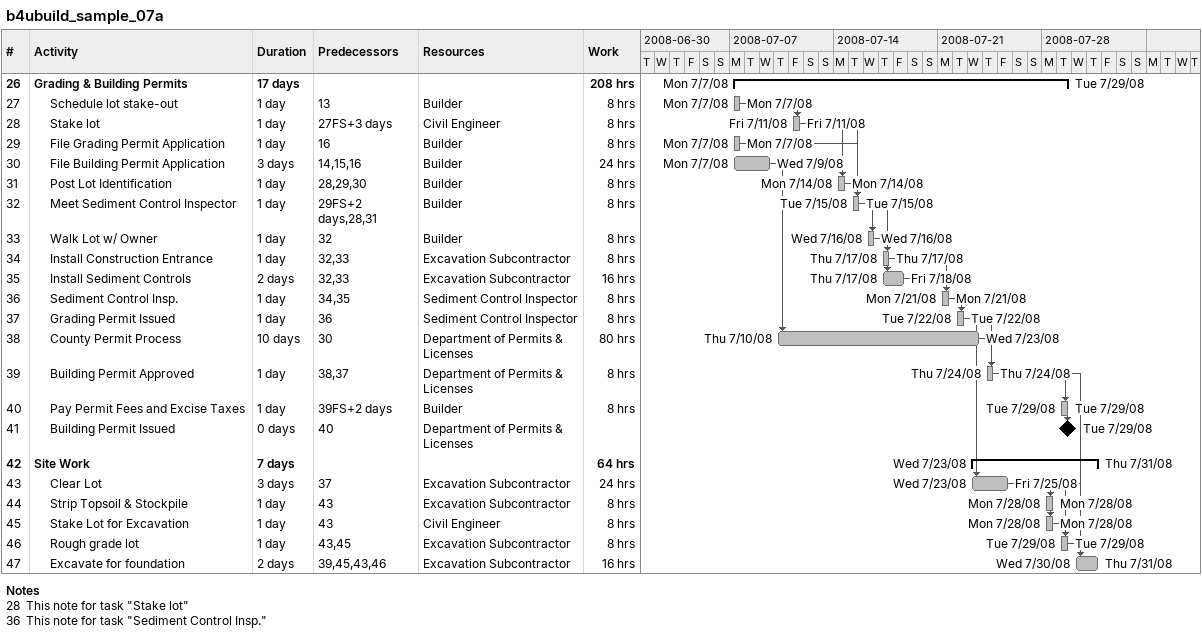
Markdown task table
b4ubuild_sample_07a

| ID | Level | Task | Duration | Start | Finish | Predecessors | Resources | Work (h) |
|---|---|---|---|---|---|---|---|---|
| 26 | 1 | **Grading & Building Permits** | 17d | 2008-07-07 | 2008-07-29 |  |  | 208 |
| 27 | 2 | Schedule lot stake-out | 1d | 2008-07-07 | 2008-07-07 | 13 | Builder | 8 |
| 28 | 2 | Stake lot | 1d | 2008-07-11 | 2008-07-11 | 27FS+3d | Civil Engineer | 8 |
| 29 | 2 | File Grading Permit Application | 1d | 2008-07-07 | 2008-07-07 | 16 | Builder | 8 |
| 30 | 2 | File Building Permit Application | 3d | 2008-07-07 | 2008-07-09 | 14, 15, 16 | Builder | 24 |
| 31 | 2 | Post Lot Identification | 1d | 2008-07-14 | 2008-07-14 | 28, 29, 30 | Builder | 8 |
| 32 | 2 | Meet Sediment Control Inspector | 1d | 2008-07-15 | 2008-07-15 | 29FS+2d, 28, 31 | Builder | 8 |
| 33 | 2 | Walk Lot w/ Owner | 1d | 2008-07-16 | 2008-07-16 | 32 | Builder | 8 |
| 34 | 2 | Install Construction Entrance | 1d | 2008-07-17 | 2008-07-17 | 32, 33 | Excavation Subcontractor | 8 |
| 35 | 2 | Install Sediment Controls | 2d | 2008-07-17 | 2008-07-18 | 32, 33 | Excavation Subcontractor | 16 |
| 36 | 2 | Sediment Control Insp. | 1d | 2008-07-21 | 2008-07-21 | 34, 35 | Sediment Control Inspector | 8 |
| 37 | 2 | Grading Permit Issued | 1d | 2008-07-22 | 2008-07-22 | 36 | Sediment Control Inspector | 8 |
| 38 | 2 | County Permit Process | 10d | 2008-07-10 | 2008-07-23 | 30 | Department of Permits & Licenses | 80 |
| 39 | 2 | Building Permit Approved | 1d | 2008-07-24 | 2008-07-24 | 38, 37 | Department of Permits & Licenses | 8 |
| 40 | 2 | Pay Permit Fees and Excise Taxes | 1d | 2008-07-29 | 2008-07-29 | 39FS+2d | Builder | 8 |
| 41 | 2 | Building Permit Issued | 0d | 2008-07-29 | 2008-07-29 | 40 | Department of Permits & Licenses |  |
| 42 | 1 | **Site Work** | 7d | 2008-07-23 | 2008-07-31 |  |  | 64 |
| 43 | 2 | Clear Lot | 3d | 2008-07-23 | 2008-07-25 | 37 | Excavation Subcontractor | 24 |
| 44 | 2 | Strip Topsoil & Stockpile | 1d | 2008-07-28 | 2008-07-28 | 43 | Excavation Subcontractor | 8 |
| 45 | 2 | Stake Lot for Excavation | 1d | 2008-07-28 | 2008-07-28 | 43 | Civil Engineer | 8 |
| 46 | 2 | Rough grade lot | 1d | 2008-07-29 | 2008-07-29 | 43, 45 | Excavation Subcontractor | 8 |
| 47 | 2 | Excavate for foundation | 2d | 2008-07-30 | 2008-07-31 | 39, 45, 43, 46 | Excavation Subcontractor | 16 |

Notes
- 28: This note for task "Stake lot"
- 36: This note for task "Sediment Control Insp."
